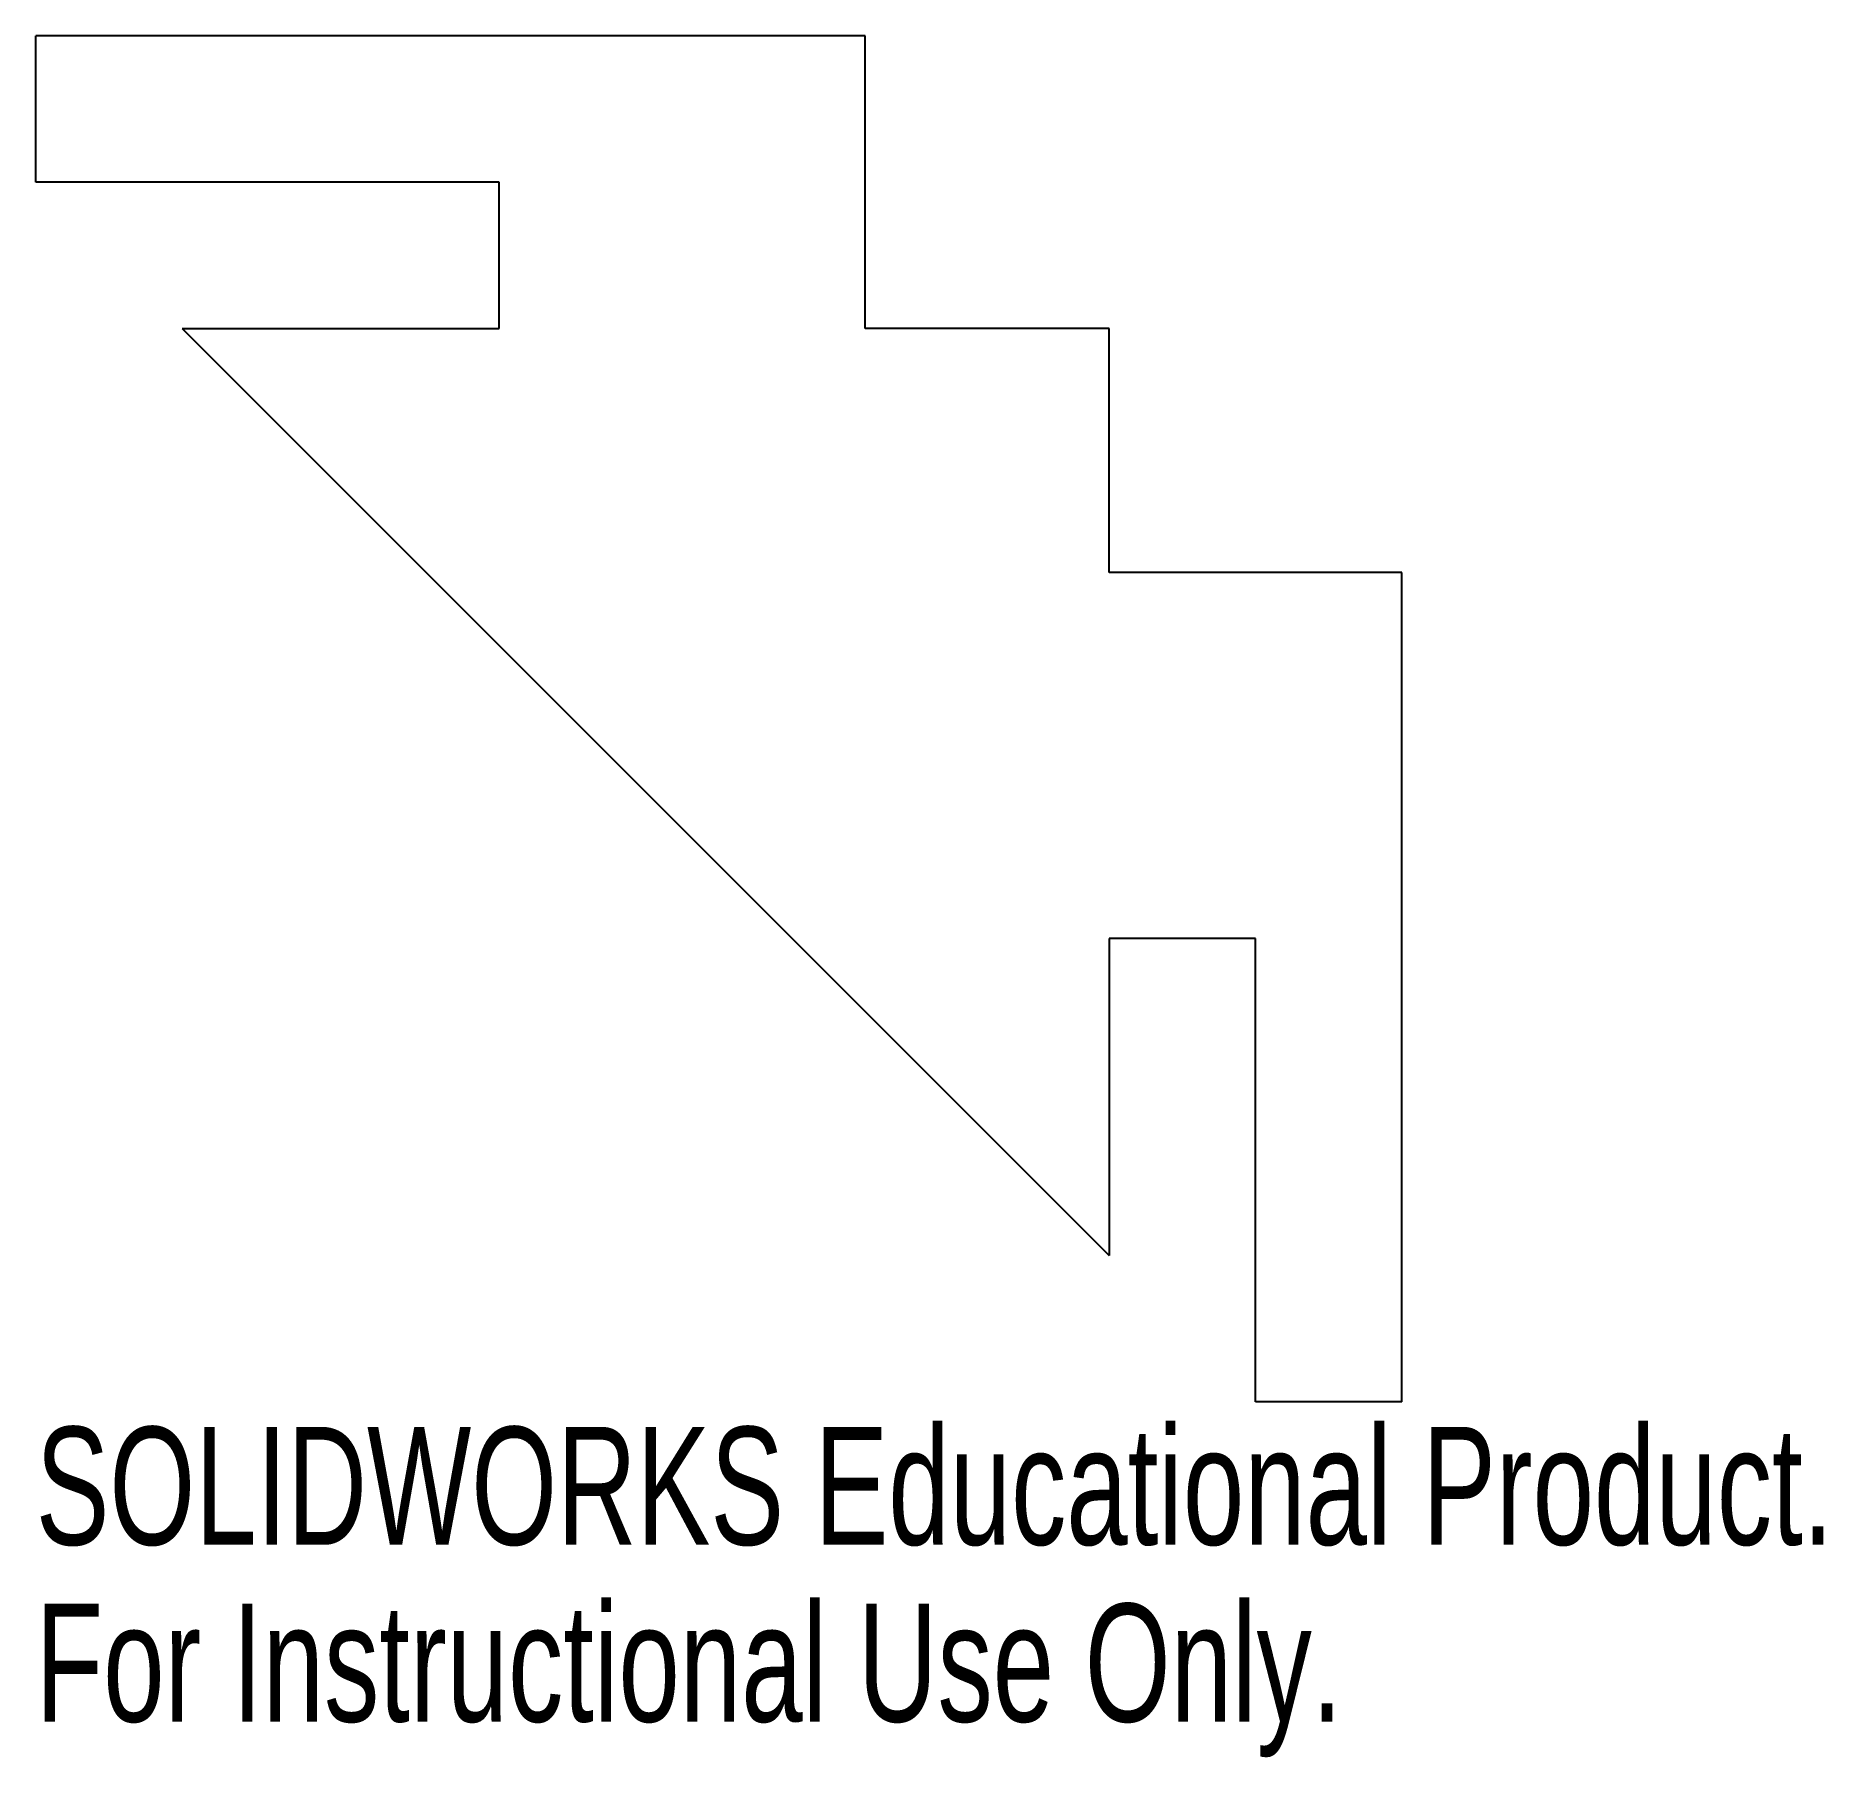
# Model space of a CAD drawing. Header units: millimetres. Extents: x -44 to 29.3, y -58.6 to 12.
import ezdxf

# ---------------------------------------------------------------- set-up
doc = ezdxf.new("R2010")
doc.units = ezdxf.units.MM
doc.styles.add('SLDTEXTSTYLE0', font='TXT', dxfattribs={"width": 0.7})

msp = doc.modelspace()

# ---------------------------------------------------------------- linework, layer by layer
at = {"color": 7, "linetype": 'Continuous', "lineweight": 25}
for p, q in [((-44, 6), (-44, 12)), ((-10, 12), (-44, 12)), ((-10, 0), (-10, 12)), ((-25, 6), (-44, 6)), ((-25, 0), (-25, 6)), ((-38, 0), (-25, 0)), ((-38, 0), (0, -38)), ((0, 0), (-10, 0)), ((0, -10), (0, 0)), ((12, -10), (0, -10)), ((12, -44), (12, -10)), ((0, -25), (0, -38)), ((6, -25), (0, -25)), ((6, -44), (6, -25)), ((12, -44), (6, -44))]:
    msp.add_line(p, q, dxfattribs=at)

# ---------------------------------------------------------------- texts
at = {"color": 7, "linetype": 'Continuous', "char_height": 4.83362, "attachment_point": 1, "style": 'SLDTEXTSTYLE0'}
for s, insert in [('SOLIDWORKS Educational Product.', (-44, -45.02)), ('For Instructional Use Only.', (-44, -52.27))]:
    msp.add_mtext(s, dxfattribs=dict(at, insert=insert))

doc.saveas('drawing.dxf')
